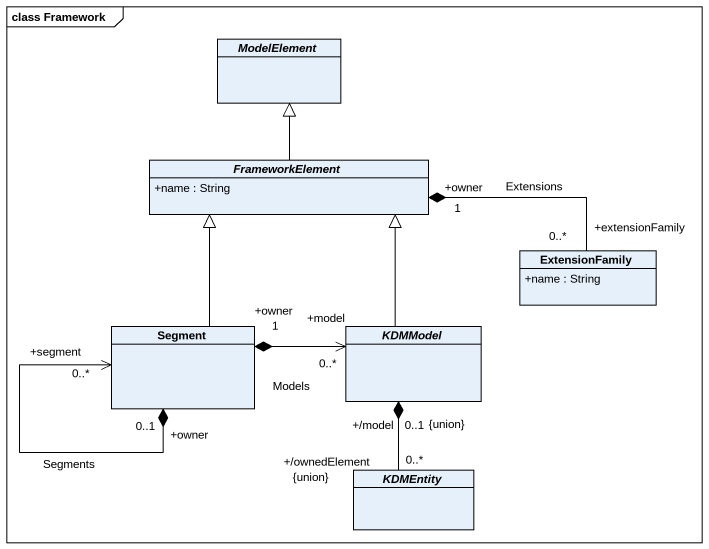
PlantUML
@startuml
mainframe class Framework
hide circle
hide empty members
skinparam classAttributeIconSize 0
abstract class ModelElement
abstract class FrameworkElement {
  +name : String
}
class ExtensionFamily {
  +name : String
}
class Segment
abstract class KDMModel
abstract class KDMEntity
FrameworkElement -up-|> ModelElement
FrameworkElement "1\n+owner" *-right- "+extensionFamily\n0..*" ExtensionFamily : Extensions
Segment -up-|> FrameworkElement
Segment "+owner\n0..1" *--> "+segment\n0..*" Segment : Segments
Segment "+owner\n1" *-right-> "+model\n0..*" KDMModel : Models
KDMModel -up-|> FrameworkElement
KDMEntity "+/ownedElement\n0..*\n{union}" -up-* "+/model\n0..1\n{union}" KDMModel
@enduml
